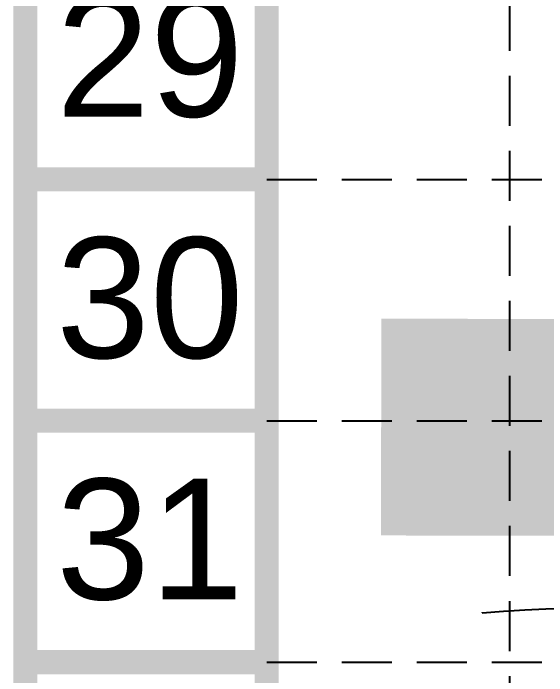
# Model space of a CAD drawing. Header units: inches. Extents: x 2439273 to 2445077, y 7048639 to 7057917.
# Drawn here: x 2439272.8 to 2439592.7, y 7053269.8 to 7053667.2 of the extents above; entities that cross this region are included whole.
import ezdxf
from ezdxf.enums import TextEntityAlignment as Align

# ---------------------------------------------------------------- set-up
doc = ezdxf.new("R2010")
doc.units = ezdxf.units.IN
doc.header["$LTSCALE"] = 300
doc.header["$MEASUREMENT"] = 0
doc.linetypes.add('HIDDEN', pattern=[0.375, 0.25, -0.125])
doc.linetypes.add('PHANTOM', pattern=[4.25, 3.5, -0.15, 0.15, -0.15, 0.15, -0.15])
for name, color, linetype in [('BASE', 7, 'Continuous'), ('BOUNDARY', 24, 'PHANTOM'), ('GRID', 254, 'HIDDEN'), ('Water', 5, 'PHANTOM')]:
    doc.layers.add(name, color=color, linetype=linetype)
doc.styles.get("Standard").update_dxf_attribs({"font": 'ARIAL.TTF'})

msp = doc.modelspace()

# ---------------------------------------------------------------- linework, layer by layer
at = {"layer": 'BASE', "const_width": 14.48}
for points in [[(2445070.2, 7048645.88), (2445070.2, 7057910.18), (2439280.01, 7057910.18), (2439280.01, 7048645.88)], [(2444925.44, 7048790.63), (2444925.44, 7057765.42), (2439424.76, 7057765.42), (2439424.76, 7048790.63)]]:
    msp.add_lwpolyline(points, close=True, dxfattribs=at)
for points in [[(2439424.76, 7053567.54), (2439280.01, 7053567.54)], [(2439424.76, 7053422.78), (2439280.01, 7053422.78)], [(2439424.76, 7053278.03), (2439280.01, 7053278.03)]]:
    msp.add_lwpolyline(points, dxfattribs=at)
at = {"layer": 'BOUNDARY', "color": 7, "linetype": 'Continuous', "flags": 128}
msp.add_lwpolyline([(2439553.96, 7053307.52), (2439553.96, 7053307.52, -0.119138), (2439952.93, 7053246.62), (2439952.93, 7053246.62)], format="xyb", dxfattribs=at)
at = {"layer": 'GRID', "linetype": 'HIDDEN', "ltscale": 0.4}
for p, q in [((2439570.84, 7049369.67), (2439570.06, 7057759.99)), ((2439424.76, 7053567.54), (2444925.44, 7053567.54)), ((2439424.76, 7053422.78), (2444925.44, 7053422.78)), ((2439424.76, 7053278.03), (2444925.44, 7053278.03))]:
    msp.add_line(p, q, dxfattribs=at)
at = {"layer": 'Water', "linetype": 'Continuous', "const_width": 130, "flags": 128}
msp.add_lwpolyline([(2439493.38, 7053418.98), (2439841.98, 7053418.45), (2440205.08, 7053254.08), (2441212.95, 7052646.23), (2441332.2, 7052555.79), (2441416.5, 7052467.4), (2441506.96, 7052329.68), (2442151.18, 7051187.29), (2442131.23, 7050979.64)], dxfattribs=at)

# ---------------------------------------------------------------- texts
at = {"layer": 'BASE'}
for s, p in [('29', (2439354.71, 7053641.33)), ('30', (2439354.71, 7053496.58)), ('31', (2439354.71, 7053351.82))]:
    msp.add_text(s, height=72.377, dxfattribs=at).set_placement(p, align=Align.MIDDLE_CENTER)

doc.saveas('drawing.dxf')
